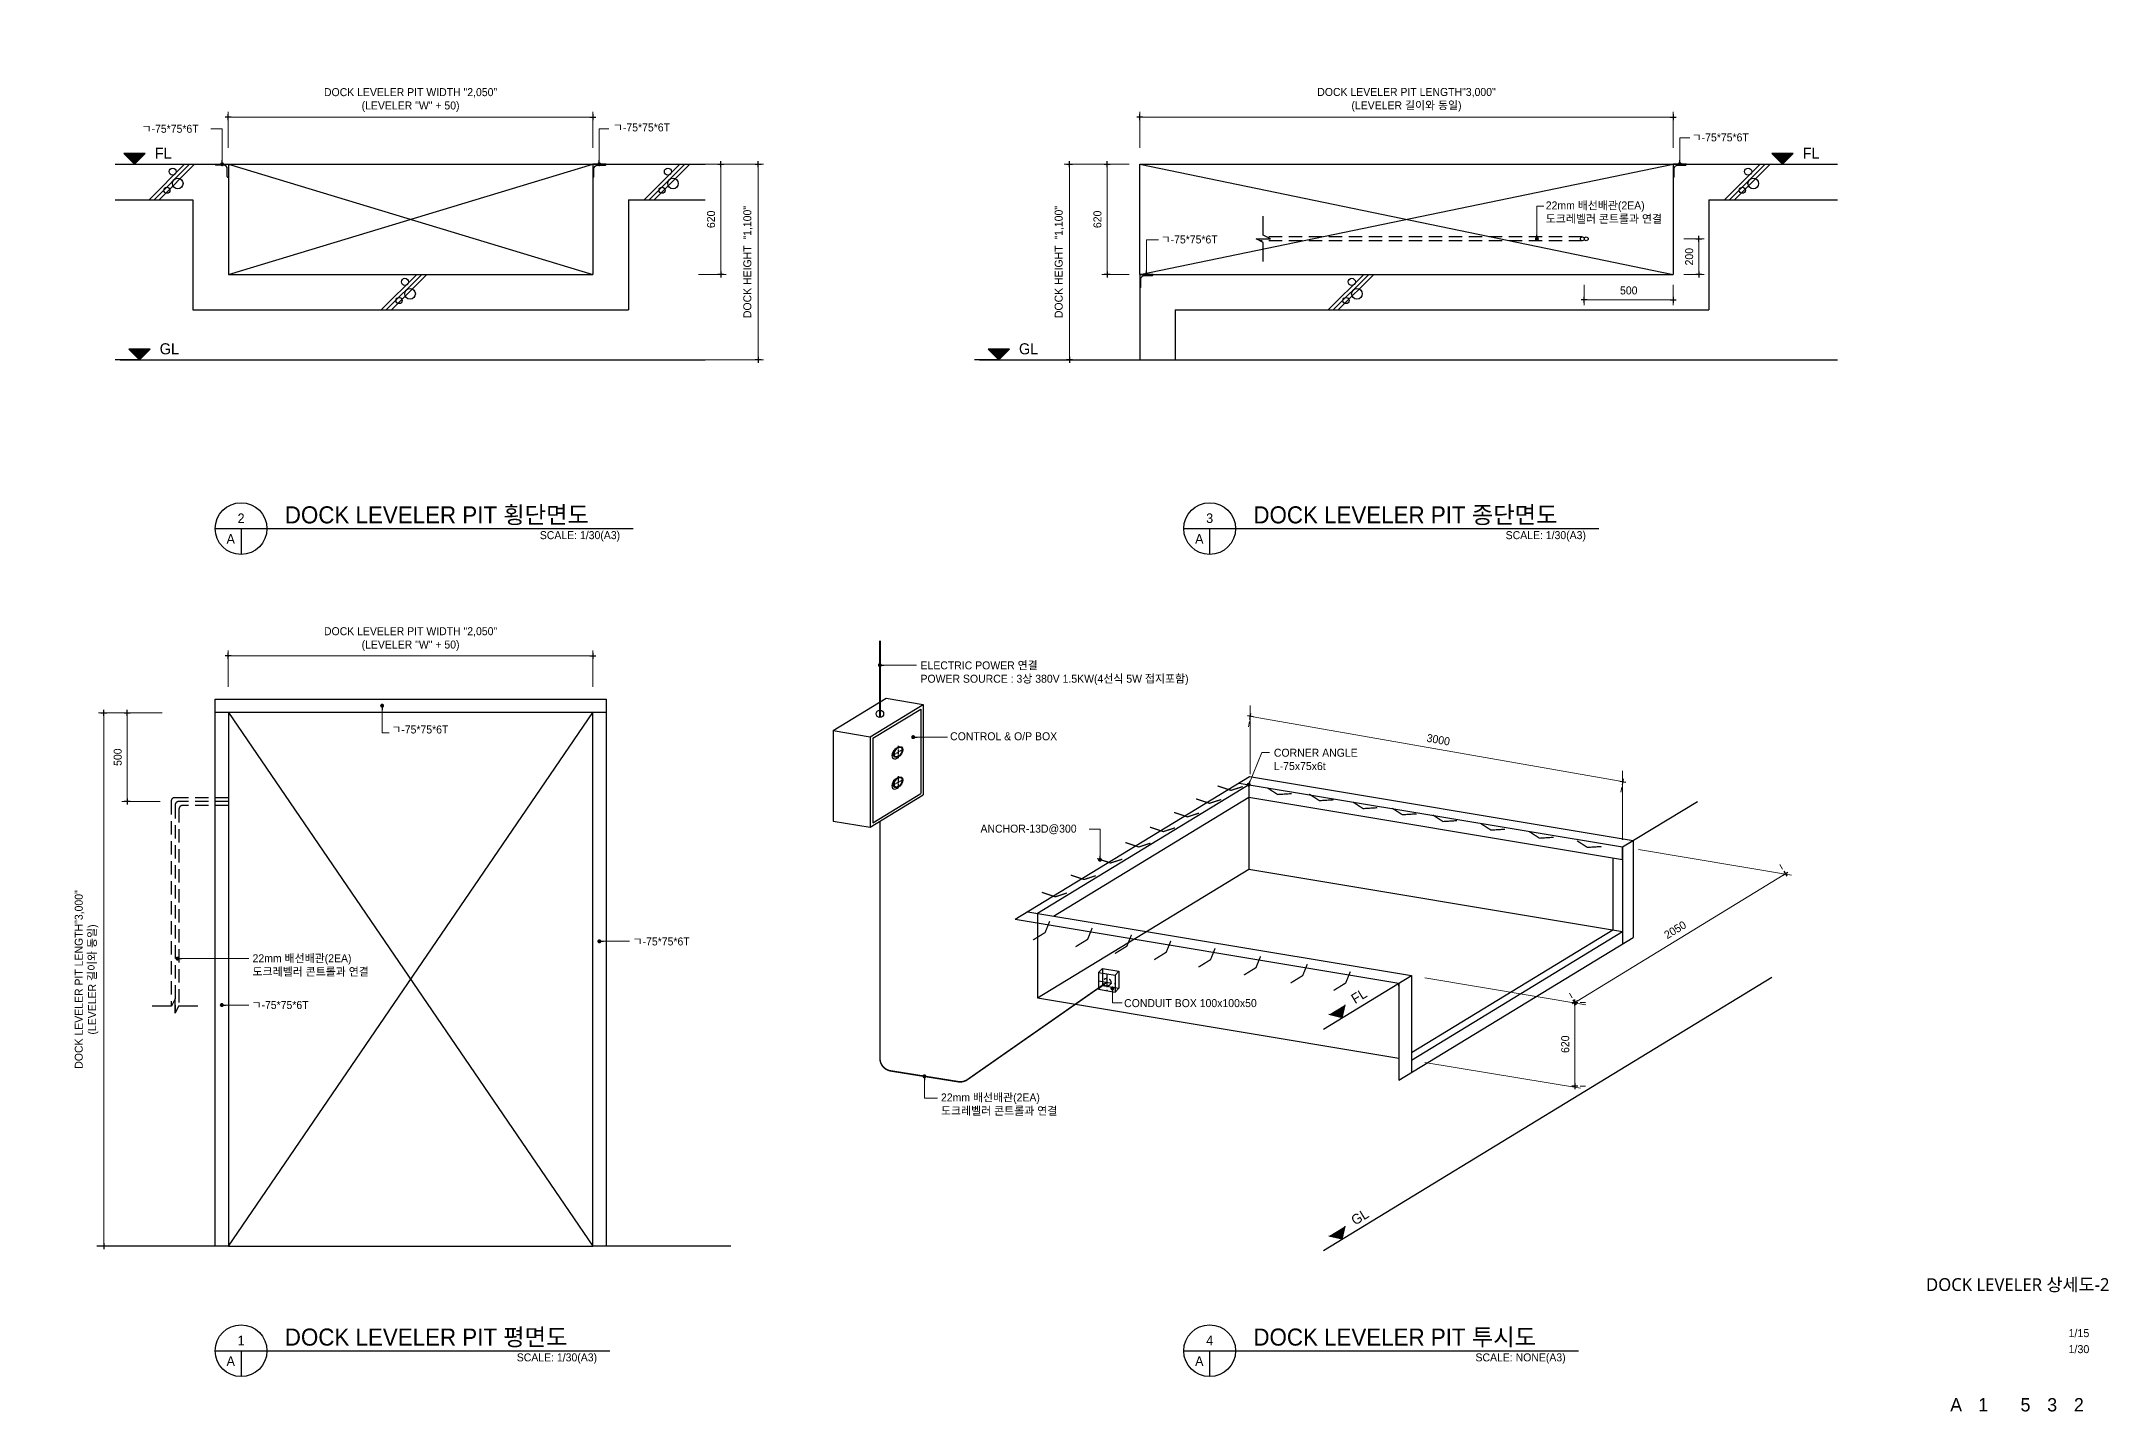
# Model space of a CAD drawing. Header units: millimetres. Extents: x 968 to 24364, y 279 to 8282.
# Drawn here: x 12737 to 24364, y 279 to 7984 of the extents above; entities that cross this region are included whole.
import ezdxf
from ezdxf.enums import TextEntityAlignment as Align

# ---------------------------------------------------------------- set-up
doc = ezdxf.new("R2010")
doc.units = ezdxf.units.MM
doc.header["$LTSCALE"] = 60
doc.header["$MEASUREMENT"] = 0
doc.header["$PDSIZE"] = -10
doc.linetypes.add('CENTER', pattern=[2, 1.25, -0.25, 0.25, -0.25])
doc.linetypes.add('HIDDEN2', pattern=[0.1875, 0.125, -0.0625])
doc.layers.get('0').update_dxf_attribs({"linetype": 'CONTINUOUS'})
doc.layers.get('Defpoints').update_dxf_attribs({"color": 171, "linetype": 'CONTINUOUS'})
for name, color, linetype in [('2COL', 2, 'CONTINUOUS'), ('8', 8, 'CONTINUOUS'), ('A', 5, 'CONTINUOUS'), ('DIM', 7, 'CONTINUOUS'), ('ELE-4', 8, 'CONTINUOUS'), ('HATCH', 8, 'CONTINUOUS'), ('PL', 4, 'CONTINUOUS'), ('SECTION$0$AA-WAXS-FRAM', 4, 'CONTINUOUS'), ('SYM', 7, 'CONTINUOUS'), ('TEX', 3, 'CONTINUOUS'), ('TEXT', 3, 'CONTINUOUS'), ('TEXT-TITLE', 6, 'CONTINUOUS'), ('TEXT-기입', 6, 'CONTINUOUS')]:
    doc.layers.add(name, color=color, linetype=linetype)
doc.styles.add('0T-OUT', font='H2GTRE.TTF')
doc.styles.add('CGS', font='cgse', dxfattribs={"bigfont": 'cgs'})
doc.styles.add('나눔바른고딕', font='NanumBarunGothic.ttf')
doc.dimstyles.new('MAIN', dxfattribs={"dimtxt": 1.5, "dimasz": 0.5, "dimexe": 1, "dimexo": 2, "dimgap": 1, "dimtad": 1, "dimdec": 0, "dimdsep": 46, "dimlunit": 6, "dimtxsty": '0T-OUT', "dimblk": 'DOT', "dimcen": 2.5, "dimdle": 2, "dimclrd": 256, "dimclre": 256, "dimclrt": 3, "dimadec": 0, "dimazin": 0, "dimtfac": 1, "dimtdec": 0, "dimtix": 1, "dimtmove": 2, "dimatfit": 3, "dimldrblk": 'DOT', "dimfxl": 1, "dimtvp": 1, "dimtolj": 1, "dimtzin": 0, "dimlwd": 0, "dimlwe": 0, "dimarcsym": 0})

# ---------------------------------------------------------------- blocks, each defined once
blk = doc.blocks.new('Dot1')
at = {"color": 9, "linetype": 'Continuous'}
for p, q in [((-1.125, 0), (1.125, 0)), ((0, 1.125), (0, -1.125))]:
    blk.add_line(p, q, dxfattribs=at)
at = {"color": 2, "const_width": 0.28125}
blk.add_lwpolyline([(-0.140625, 0, 1), (0.140625, 0, 1)], format="xyb", close=True, dxfattribs=at)
blk = doc.blocks.new('*D34')
at = {"layer": 'Defpoints', "color": 0, "transparency": 16777216}
for p in [(19537, 4188), (21631, 3821), (21631, 3821)]:
    blk.add_point(p, dxfattribs=at)
at = {"layer": 'DIM', "lineweight": 0, "transparency": 16777216}
for p, q in [((19552, 4186), (21616, 3824)), ((19527, 4129), (19532, 4159)), ((21621, 3762), (21626, 3791))]:
    blk.add_line(p, q, dxfattribs=at)
at = {"layer": 'DIM', "lineweight": 0, "transparency": 16777216, "xscale": 15, "yscale": 15, "zscale": 15}
for p, rotation in [((19537, 4188), 170.0527267663785), ((21631, 3821), 350.0527267663785)]:
    blk.add_blockref('Dot1', p, dxfattribs=dict(at, rotation=rotation))
at = {"layer": 'DIM', "color": 3, "transparency": 16777216, "insert": (20594, 4057), "char_height": 45, "attachment_point": 5, "rotation": 350.0527, "style": '0T-OUT'}
blk.add_mtext('\\A1;3000', dxfattribs=at)
blk = doc.blocks.new('_Dot')
at = {"color": 0, "linetype": 'ByBlock', "lineweight": -2}
blk.add_line((-0.5, 0), (-1, 0), dxfattribs=at)
at = {"color": 0, "linetype": 'ByBlock', "const_width": 0.5}
blk.add_lwpolyline([(-0.25, 0, 1), (0.25, 0, 1)], format="xyb", close=True, dxfattribs=at)
blk = doc.blocks.new('*D35')
at = {"layer": 'Defpoints', "color": 0, "transparency": 16777216}
for p in [(22546, 3304), (22546, 3304), (21362, 2580)]:
    blk.add_point(p, dxfattribs=at)
at = {"layer": 'DIM', "lineweight": 0, "transparency": 16777216}
for p, q in [((21375, 2588), (22533, 3296)), ((22514, 3355), (22530, 3330)), ((21331, 2632), (21346, 2606))]:
    blk.add_line(p, q, dxfattribs=at)
at = {"layer": 'DIM', "lineweight": 0, "transparency": 16777216, "xscale": 15, "yscale": 15, "zscale": 15}
for p, rotation in [((22546, 3304), 31.43802318058283), ((21362, 2580), 211.4380231805828)]:
    blk.add_blockref('Dot1', p, dxfattribs=dict(at, rotation=rotation))
at = {"layer": 'DIM', "color": 3, "transparency": 16777216, "insert": (21926, 2988), "char_height": 45, "attachment_point": 5, "rotation": 31.438, "style": '0T-OUT'}
blk.add_mtext('\\A1;2050', dxfattribs=at)
blk = doc.blocks.new('*D36')
at = {"layer": 'Defpoints', "color": 0, "transparency": 16777216}
for p in [(21362, 2580), (21362, 2110), (21362, 2110)]:
    blk.add_point(p, dxfattribs=at)
at = {"layer": 'DIM', "lineweight": 0, "transparency": 16777216}
for p, q in [((21362, 2565), (21362, 2125)), ((21422, 2580), (21392, 2580)), ((21422, 2110), (21392, 2110))]:
    blk.add_line(p, q, dxfattribs=at)
at = {"layer": 'DIM', "lineweight": 0, "transparency": 16777216, "xscale": 15, "yscale": 15, "zscale": 15}
for p, rotation in [((21362, 2580), 90), ((21362, 2110), 270)]:
    blk.add_blockref('Dot1', p, dxfattribs=dict(at, rotation=rotation))
at = {"layer": 'DIM', "color": 3, "transparency": 16777216, "insert": (21308, 2345), "char_height": 45, "attachment_point": 5, "rotation": 90, "style": '0T-OUT'}
blk.add_mtext('\\A1;620', dxfattribs=at)
blk = doc.blocks.new('*D37')
at = {"layer": 'Defpoints', "color": 0, "transparency": 16777216}
for p in [(15839, 4528), (13789, 4295), (15839, 4295)]:
    blk.add_point(p, dxfattribs=at)
at = {"layer": 'DIM', "lineweight": 0, "transparency": 16777216}
for p, q in [((13789, 4355), (13789, 4558)), ((15839, 4355), (15839, 4558)), ((13804, 4528), (15824, 4528))]:
    blk.add_line(p, q, dxfattribs=at)
at = {"layer": 'DIM', "lineweight": 0, "transparency": 16777216, "xscale": 15, "yscale": 15, "zscale": 15, "rotation": 180}
blk.add_blockref('Dot1', (13789, 4528), dxfattribs=at)
at = {"layer": 'DIM', "lineweight": 0, "transparency": 16777216, "xscale": 15, "yscale": 15, "zscale": 15}
blk.add_blockref('Dot1', (15839, 4528), dxfattribs=at)
at = {"layer": 'DIM', "color": 3, "transparency": 16777216, "insert": (14814, 4623), "char_height": 45, "attachment_point": 5, "style": '0T-OUT'}
blk.add_mtext('\\A1;DOCK LEVELER PIT WIDTH "2,050"\\P(LEVELER "W" + 50)', dxfattribs=at)
blk = doc.blocks.new('*D38')
at = {"layer": 'Defpoints', "color": 0, "transparency": 16777216}
for p in [(13345, 4209), (13089, 1209), (13335, 1209)]:
    blk.add_point(p, dxfattribs=at)
at = {"layer": 'DIM', "lineweight": 0, "transparency": 16777216}
for p, q in [((13285, 4209), (13059, 4209)), ((13089, 4194), (13089, 1224)), ((13275, 1209), (13059, 1209))]:
    blk.add_line(p, q, dxfattribs=at)
at = {"layer": 'DIM', "lineweight": 0, "transparency": 16777216, "xscale": 15, "yscale": 15, "zscale": 15}
for p, rotation in [((13089, 4209), 90), ((13089, 1209), 270)]:
    blk.add_blockref('Dot1', p, dxfattribs=dict(at, rotation=rotation))
at = {"layer": 'DIM', "color": 3, "transparency": 16777216, "insert": (12992, 2709), "char_height": 45, "attachment_point": 5, "rotation": 90, "style": '0T-OUT'}
blk.add_mtext('\\A1;DOCK LEVELER PIT LENGTH"3,000"\\P(LEVELER 길이와 동일)', dxfattribs=at)
blk = doc.blocks.new('*D39')
at = {"layer": 'Defpoints', "color": 0, "transparency": 16777216}
for p in [(13476, 4209), (13220, 3709), (13466, 3709)]:
    blk.add_point(p, dxfattribs=at)
at = {"layer": 'DIM', "lineweight": 0, "transparency": 16777216}
for p, q in [((13416, 4209), (13190, 4209)), ((13220, 4194), (13220, 3724)), ((13406, 3709), (13190, 3709))]:
    blk.add_line(p, q, dxfattribs=at)
at = {"layer": 'DIM', "lineweight": 0, "transparency": 16777216, "xscale": 15, "yscale": 15, "zscale": 15}
for p, rotation in [((13220, 4209), 90), ((13220, 3709), 270)]:
    blk.add_blockref('Dot1', p, dxfattribs=dict(at, rotation=rotation))
at = {"layer": 'DIM', "color": 3, "transparency": 16777216, "insert": (13167, 3959), "char_height": 45, "attachment_point": 5, "rotation": 90, "style": '0T-OUT'}
blk.add_mtext('\\A1;500', dxfattribs=at)
blk = doc.blocks.new('*D40')
at = {"layer": 'Defpoints', "color": 0, "transparency": 16777216}
for p in [(15839, 7558), (13789, 7326), (15839, 7326)]:
    blk.add_point(p, dxfattribs=at)
at = {"layer": 'DIM', "lineweight": 0, "transparency": 16777216}
for p, q in [((13789, 7386), (13789, 7588)), ((13804, 7558), (15824, 7558)), ((15839, 7386), (15839, 7588))]:
    blk.add_line(p, q, dxfattribs=at)
at = {"layer": 'DIM', "lineweight": 0, "transparency": 16777216, "xscale": 15, "yscale": 15, "zscale": 15, "rotation": 180}
blk.add_blockref('Dot1', (13789, 7558), dxfattribs=at)
at = {"layer": 'DIM', "lineweight": 0, "transparency": 16777216, "xscale": 15, "yscale": 15, "zscale": 15}
blk.add_blockref('Dot1', (15839, 7558), dxfattribs=at)
at = {"layer": 'DIM', "color": 3, "transparency": 16777216, "insert": (14814, 7654), "char_height": 45, "attachment_point": 5, "style": '0T-OUT'}
blk.add_mtext('\\A1;DOCK LEVELER PIT WIDTH "2,050"\\P(LEVELER "W" + 50)', dxfattribs=at)
blk = doc.blocks.new('*D41')
at = {"layer": 'Defpoints', "color": 0, "transparency": 16777216}
for p in [(16374, 7293), (16374, 6673), (16558, 6673)]:
    blk.add_point(p, dxfattribs=at)
at = {"layer": 'DIM', "lineweight": 0, "transparency": 16777216}
for p, q in [((16434, 7293), (16588, 7293)), ((16558, 7278), (16558, 6688)), ((16434, 6673), (16588, 6673))]:
    blk.add_line(p, q, dxfattribs=at)
at = {"layer": 'DIM', "lineweight": 0, "transparency": 16777216, "xscale": 15, "yscale": 15, "zscale": 15}
for p, rotation in [((16558, 7293), 90), ((16558, 6673), 270)]:
    blk.add_blockref('Dot1', p, dxfattribs=dict(at, rotation=rotation))
at = {"layer": 'DIM', "color": 3, "transparency": 16777216, "insert": (16504, 6983), "char_height": 45, "attachment_point": 5, "rotation": 90, "style": '0T-OUT'}
blk.add_mtext('\\A1;620', dxfattribs=at)
blk = doc.blocks.new('*D42')
at = {"layer": 'Defpoints', "color": 0, "transparency": 16777216}
for p in [(16424, 7293), (16369, 6193), (16769, 6193)]:
    blk.add_point(p, dxfattribs=at)
at = {"layer": 'DIM', "lineweight": 0, "transparency": 16777216}
for p, q in [((16484, 7293), (16799, 7293)), ((16769, 7278), (16769, 6208)), ((16429, 6193), (16799, 6193))]:
    blk.add_line(p, q, dxfattribs=at)
at = {"layer": 'DIM', "lineweight": 0, "transparency": 16777216, "xscale": 15, "yscale": 15, "zscale": 15}
for p, rotation in [((16769, 7293), 90), ((16769, 6193), 270)]:
    blk.add_blockref('Dot1', p, dxfattribs=dict(at, rotation=rotation))
at = {"layer": 'DIM', "color": 3, "transparency": 16777216, "insert": (16712, 6743), "char_height": 45, "attachment_point": 5, "rotation": 90, "style": '0T-OUT'}
blk.add_mtext('\\A1;DOCK HEIGHT  "1,100"', dxfattribs=at)
blk = doc.blocks.new('*D43')
at = {"layer": 'Defpoints', "color": 0, "transparency": 16777216}
for p in [(21915, 7558), (18915, 7326), (21915, 7326)]:
    blk.add_point(p, dxfattribs=at)
at = {"layer": 'DIM', "lineweight": 0, "transparency": 16777216}
for p, q in [((18915, 7386), (18915, 7588)), ((18930, 7558), (21900, 7558)), ((21915, 7386), (21915, 7588))]:
    blk.add_line(p, q, dxfattribs=at)
at = {"layer": 'DIM', "lineweight": 0, "transparency": 16777216, "xscale": 15, "yscale": 15, "zscale": 15, "rotation": 180}
blk.add_blockref('Dot1', (18915, 7558), dxfattribs=at)
at = {"layer": 'DIM', "lineweight": 0, "transparency": 16777216, "xscale": 15, "yscale": 15, "zscale": 15}
blk.add_blockref('Dot1', (21915, 7558), dxfattribs=at)
at = {"layer": 'DIM', "color": 3, "transparency": 16777216, "insert": (20415, 7655), "char_height": 45, "attachment_point": 5, "style": '0T-OUT'}
blk.add_mtext('\\A1;DOCK LEVELER PIT LENGTH"3,000"\\P(LEVELER 길이와 동일)', dxfattribs=at)
blk = doc.blocks.new('*D44')
at = {"layer": 'Defpoints', "color": 0, "transparency": 16777216}
for p in [(18915, 7293), (18731, 6673), (18915, 6673)]:
    blk.add_point(p, dxfattribs=at)
at = {"layer": 'DIM', "lineweight": 0, "transparency": 16777216}
for p, q in [((18855, 7293), (18701, 7293)), ((18731, 7278), (18731, 6688)), ((18855, 6673), (18701, 6673))]:
    blk.add_line(p, q, dxfattribs=at)
at = {"layer": 'DIM', "lineweight": 0, "transparency": 16777216, "xscale": 15, "yscale": 15, "zscale": 15}
for p, rotation in [((18731, 7293), 90), ((18731, 6673), 270)]:
    blk.add_blockref('Dot1', p, dxfattribs=dict(at, rotation=rotation))
at = {"layer": 'DIM', "color": 3, "transparency": 16777216, "insert": (18677, 6983), "char_height": 45, "attachment_point": 5, "rotation": 90, "style": '0T-OUT'}
blk.add_mtext('\\A1;620', dxfattribs=at)
blk = doc.blocks.new('*D45')
at = {"layer": 'Defpoints', "color": 0, "transparency": 16777216}
for p in [(18865, 7293), (18520, 6193), (18920, 6193)]:
    blk.add_point(p, dxfattribs=at)
at = {"layer": 'DIM', "lineweight": 0, "transparency": 16777216}
for p, q in [((18805, 7293), (18490, 7293)), ((18520, 7278), (18520, 6208)), ((18860, 6193), (18490, 6193))]:
    blk.add_line(p, q, dxfattribs=at)
at = {"layer": 'DIM', "lineweight": 0, "transparency": 16777216, "xscale": 15, "yscale": 15, "zscale": 15}
for p, rotation in [((18520, 7293), 90), ((18520, 6193), 270)]:
    blk.add_blockref('Dot1', p, dxfattribs=dict(at, rotation=rotation))
at = {"layer": 'DIM', "color": 3, "transparency": 16777216, "insert": (18463, 6743), "char_height": 45, "attachment_point": 5, "rotation": 90, "style": '0T-OUT'}
blk.add_mtext('\\A1;DOCK HEIGHT  "1,100"', dxfattribs=at)
blk = doc.blocks.new('*D46')
at = {"layer": 'Defpoints', "color": 0, "transparency": 16777216}
for p in [(21415, 6674), (21915, 6674), (21415, 6530)]:
    blk.add_point(p, dxfattribs=at)
at = {"layer": 'DIM', "lineweight": 0, "transparency": 16777216}
for p, q in [((21415, 6614), (21415, 6500)), ((21900, 6530), (21430, 6530)), ((21915, 6614), (21915, 6500))]:
    blk.add_line(p, q, dxfattribs=at)
at = {"layer": 'DIM', "lineweight": 0, "transparency": 16777216, "xscale": 15, "yscale": 15, "zscale": 15, "rotation": 180}
blk.add_blockref('Dot1', (21415, 6530), dxfattribs=at)
at = {"layer": 'DIM', "lineweight": 0, "transparency": 16777216, "xscale": 15, "yscale": 15, "zscale": 15}
blk.add_blockref('Dot1', (21915, 6530), dxfattribs=at)
at = {"layer": 'DIM', "color": 3, "transparency": 16777216, "insert": (21665, 6583), "char_height": 45, "attachment_point": 5, "style": '0T-OUT'}
blk.add_mtext('\\A1;500', dxfattribs=at)
blk = doc.blocks.new('*D47')
at = {"layer": 'Defpoints', "color": 0, "transparency": 16777216}
for p in [(21915, 6873), (21915, 6673), (22059, 6673)]:
    blk.add_point(p, dxfattribs=at)
at = {"layer": 'DIM', "lineweight": 0, "transparency": 16777216}
for p, q in [((21975, 6873), (22089, 6873)), ((22059, 6858), (22059, 6688)), ((21975, 6673), (22089, 6673))]:
    blk.add_line(p, q, dxfattribs=at)
at = {"layer": 'DIM', "lineweight": 0, "transparency": 16777216, "xscale": 15, "yscale": 15, "zscale": 15}
for p, rotation in [((22059, 6873), 90), ((22059, 6673), 270)]:
    blk.add_blockref('Dot1', p, dxfattribs=dict(at, rotation=rotation))
at = {"layer": 'DIM', "color": 3, "transparency": 16777216, "insert": (22005, 6773), "char_height": 45, "attachment_point": 5, "rotation": 90, "style": '0T-OUT'}
blk.add_mtext('\\A1;200', dxfattribs=at)
blk = doc.blocks.new('DOT')
at = {"color": 0, "linetype": 'ByBlock'}
blk.add_line((-0.5, 0), (-1, 0), dxfattribs=at)
at = {"color": 0, "linetype": 'ByBlock', "const_width": 0.5}
blk.add_lwpolyline([(-0.25, 0, 1), (0.25, 0, 1)], format="xyb", close=True, dxfattribs=at)

msp = doc.modelspace()

# ---------------------------------------------------------------- hatches: boundary and pattern name
at = {"ltscale": 0.002}
h = msp.add_hatch(color=256, dxfattribs=at)
h.dxf.hatch_style = 1
h.paths.add_polyline_path([(13261.5, 7293.4), (13201.5, 7353.4), (13321.5, 7353.4)])
h = msp.add_hatch(color=256, dxfattribs=at)
h.dxf.hatch_style = 1
h.paths.add_polyline_path([(22529.2, 7293.4), (22469.2, 7353.4), (22589.2, 7353.4)])
h = msp.add_hatch(color=256, dxfattribs=at)
h.dxf.hatch_style = 1
h.paths.add_polyline_path([(13289.3, 6193.4), (13229.3, 6253.4), (13349.3, 6253.4)])
h = msp.add_hatch(color=256, dxfattribs=at)
h.dxf.hatch_style = 1
h.paths.add_polyline_path([(18121.7, 6193.4), (18061.7, 6253.4), (18181.7, 6253.4)])
h = msp.add_hatch(color=256, dxfattribs=at)
h.dxf.hatch_style = 1
h.paths.add_polyline_path([(20052.6, 2493.2), (19978.4, 2511.3), (20070.6, 2567.4)])
h = msp.add_hatch(color=256, dxfattribs=at)
h.dxf.hatch_style = 1
h.paths.add_polyline_path([(20052.6, 1248), (19978.4, 1266.1), (20070.6, 1322.2)])

# ---------------------------------------------------------------- linework, layer by layer
for p, q in [((13321.5, 7353.4), (13201.5, 7353.4)), ((13261.5, 7293.4), (13201.5, 7353.4)), ((13261.5, 7293.4), (13321.5, 7353.4)), ((22589.2, 7353.4), (22469.2, 7353.4)), ((22529.2, 7293.4), (22469.2, 7353.4)), ((22529.2, 7293.4), (22589.2, 7353.4)), ((13261.5, 7293.4), (13541.8, 7293.4)), ((13789.4, 7293.4), (15839.4, 7293.4)), ((13289.3, 6193.4), (13152.9, 6193.4)), ((13180.7, 6193.4), (16471, 6193.4)), ((13349.3, 6253.4), (13229.3, 6253.4)), ((13289.3, 6193.4), (13229.3, 6253.4)), ((13289.3, 6193.4), (13349.3, 6253.4)), ((18121.7, 6193.4), (17985.4, 6193.4)), ((18013.2, 6193.4), (22839.1, 6193.4)), ((18181.7, 6253.4), (18061.7, 6253.4)), ((18121.7, 6193.4), (18061.7, 6253.4)), ((18121.7, 6193.4), (18181.7, 6253.4)), ((20052.6, 2493.2), (20070.6, 2567.4)), ((20052.6, 2493.2), (19978.4, 2511.3)), ((20052.6, 1248), (20070.6, 1322.2)), ((20052.6, 1248), (19978.4, 1266.1))]:
    msp.add_line(p, q, dxfattribs=at)
for points in [[(17190, 4108.2), (17488.7, 4290.2)], [(17398.6, 4073.5), (17697.3, 4255.4)], [(17413, 4065.4), (17682.9, 4229.8)], [(17488.7, 4290.2), (17697.3, 4255.4)], [(17682.9, 4229.8), (17682.9, 3754.7)], [(17697.3, 4255.4), (17697.3, 3746.7)], [(17190, 4108.2), (17398.6, 4073.5)], [(17190, 4108.2), (17190, 3599.5)], [(17398.6, 4073.5), (17398.6, 3564.7)], [(17413, 4065.4), (17413, 3590.3)], [(18214.6, 3047.4), (19532.2, 3850)], [(19532.2, 3850), (21689.7, 3490.4)], [(17398.6, 3564.7), (17697.3, 3746.7)], [(17413, 3590.3), (17682.9, 3754.7)], [(18339.9, 3081), (19527.9, 3804.6)], [(18430.4, 3065.9), (19527.9, 3734.4)], [(19474.6, 3813.5), (21630.3, 3454.2)], [(19527.9, 3804.6), (19527.9, 3329.4)], [(19527.9, 3734.4), (21630.3, 3384)], [(21630.3, 3454.2), (22051.5, 3710.7)], [(17190, 3599.5), (17398.6, 3564.7)], [(21630.3, 3384), (21630.3, 3454.2), (21689.7, 3490.4)], [(21689.7, 3490.4), (21689.7, 2945)], [(21575.2, 3393.2), (21575.2, 2988.2)], [(21630.3, 3454.2), (21630.3, 2908.8)], [(18339.9, 2605.8), (19527.9, 3329.4)], [(19527.9, 3329.4), (21630.3, 2979)], [(18214.6, 3047.4), (20372.1, 2687.8)], [(18284.8, 3090.2), (20442.3, 2730.6)], [(18339.9, 3081), (18339.9, 2605.8)], [(20372.1, 2142.4), (21689.7, 2945)], [(20442.3, 2298.1), (21575.2, 2988.2)], [(20442.3, 2255.4), (21630.3, 2979)], [(18704.9, 2770.4), (18683.3, 2748.8)], [(18683.3, 2748.8), (18776.2, 2733.3)], [(18683.3, 2748.8), (18683.3, 2653.7)], [(18704.9, 2675.3), (18683.3, 2653.7)], [(18704.9, 2770.4), (18797.8, 2754.9)], [(18704.9, 2770.4), (18704.9, 2675.3)], [(18704.9, 2675.3), (18797.8, 2659.8)], [(18797.8, 2754.9), (18776.2, 2733.3)], [(18776.2, 2733.3), (18776.2, 2638.2)], [(19947.8, 2429.4), (20442.3, 2730.6)], [(20372.1, 2671.6), (20372.1, 2687.8)], [(20372.1, 2687.8), (20372.1, 2142.4)], [(20442.3, 2730.6), (20442.3, 2255.4)], [(20442.3, 2730.6), (20442.3, 2185.2)], [(18339.9, 2605.8), (20372.1, 2267.1)], [(18683.3, 2653.7), (18776.2, 2638.2)], [(18797.8, 2659.8), (18776.2, 2638.2)]]:
    msp.add_lwpolyline(points)
at = {"color": 1, "lineweight": 5}
for points in [[(19536.5, 4249.7), (19536.5, 3862.6)], [(21630.3, 3882), (21630.3, 3495)], [(21720.1, 3439.2), (22580.8, 3295.8)], [(20517.9, 2718), (21424, 2567)], [(20517.9, 2242.8), (21392.7, 2097)]]:
    msp.add_lwpolyline(points, dxfattribs=at)
at = {"linetype": 'CENTER'}
for points in [[(18683.3, 2701.2), (18776.2, 2685.8)], [(18729.7, 2741), (18729.7, 2646)]]:
    msp.add_lwpolyline(points, dxfattribs=at)
msp.add_circle((18729.7, 2693.5), 22.4, dxfattribs=at)
for centre in [(17546.2, 3980.3), (17546.2, 3810.1)]:
    msp.add_ellipse(centre, major_axis=(18, 29), ratio=0.6244848, start_param=0.8376363, end_param=4.3909455)
for centre in [(17556.3, 3988.2), (17556.3, 3818)]:
    msp.add_ellipse(centre, major_axis=(18, 29), ratio=0.6244848)
for points in [[(17572.4, 4014.1), (17571.5, 4014.6), (17570.6, 4015), (17568.5, 4015.6), (17567.3, 4015.7), (17564.8, 4015.6), (17563.5, 4015.4), (17560.7, 4014.6), (17559.2, 4014.1), (17556.2, 4012.6), (17554.7, 4011.7), (17551.7, 4009.5), (17550.3, 4008.3), (17547.4, 4005.6), (17546, 4004), (17543.4, 4000.8), (17542.2, 3999.1), (17539.7, 3994.9), (17538.4, 3992.4), (17536.4, 3987.4), (17535.6, 3984.9), (17534.6, 3979.9), (17534.3, 3977.6), (17534.4, 3973.6), (17534.6, 3971.9), (17535.3, 3969), (17535.8, 3967.6), (17537, 3965.3), (17537.7, 3964.4), (17539.3, 3962.8), (17540.2, 3962.2), (17542.3, 3961.2), (17543.4, 3960.9), (17545.8, 3960.7), (17547.2, 3960.7), (17550.1, 3961.2), (17551.6, 3961.6), (17554.8, 3962.9), (17556.4, 3963.8), (17559.7, 3965.9), (17561.3, 3967.2), (17564.4, 3970), (17565.9, 3971.6), (17568.7, 3975), (17570.1, 3976.9), (17572.5, 3980.7), (17573.5, 3982.7), (17575.4, 3986.7), (17576.1, 3988.8), (17577.3, 3992.9), (17577.7, 3994.9), (17578.2, 3998.7), (17578.3, 4000.6), (17578.1, 4004), (17577.8, 4005.6), (17576.9, 4008.4), (17576.4, 4009.6), (17575.1, 4011.8), (17574.3, 4012.6), (17573.1, 4013.6), (17572.8, 4013.9), (17572.4, 4014.1)], [(17572.4, 3843.9), (17571.5, 3844.5), (17570.6, 3844.9), (17568.5, 3845.4), (17567.3, 3845.5), (17564.8, 3845.5), (17563.5, 3845.2), (17560.7, 3844.5), (17559.2, 3843.9), (17556.2, 3842.4), (17554.7, 3841.5), (17551.7, 3839.4), (17550.3, 3838.1), (17547.4, 3835.4), (17546, 3833.9), (17543.4, 3830.7), (17542.2, 3828.9), (17539.7, 3824.8), (17538.4, 3822.3), (17536.4, 3817.2), (17535.6, 3814.7), (17534.6, 3809.8), (17534.3, 3807.4), (17534.4, 3803.5), (17534.6, 3801.8), (17535.3, 3798.8), (17535.8, 3797.5), (17537, 3795.2), (17537.7, 3794.2), (17539.3, 3792.6), (17540.2, 3792), (17542.3, 3791.1), (17543.4, 3790.8), (17545.8, 3790.5), (17547.2, 3790.5), (17550.1, 3791), (17551.6, 3791.5), (17554.8, 3792.8), (17556.4, 3793.6), (17559.7, 3795.8), (17561.3, 3797), (17564.4, 3799.9), (17565.9, 3801.4), (17568.7, 3804.9), (17570.1, 3806.7), (17572.5, 3810.5), (17573.5, 3812.5), (17575.4, 3816.6), (17576.1, 3818.6), (17577.3, 3822.7), (17577.7, 3824.7), (17578.2, 3828.6), (17578.3, 3830.4), (17578.1, 3833.8), (17577.8, 3835.4), (17576.9, 3838.2), (17576.4, 3839.5), (17575.1, 3841.6), (17574.3, 3842.5), (17573.1, 3843.5), (17572.8, 3843.7), (17572.4, 3843.9)]]:
    msp.add_open_spline(points, degree=3, knots=[0, 0, 0, 0, 0.1973248, 0.1973248, 0.3946496, 0.3946496, 0.5919743, 0.5919743, 0.7892991, 0.7892991, 0.9866239, 0.9866239, 1.1839487, 1.1839487, 1.3812734, 1.3812734, 1.5785982, 1.5785982, 1.8414997, 1.8414997, 2.1044011, 2.1044011, 2.3673026, 2.3673026, 2.5802426, 2.5802426, 2.7931827, 2.7931827, 3.0061228, 3.0061228, 3.2190629, 3.2190629, 3.432003, 3.432003, 3.6449431, 3.6449431, 3.8578832, 3.8578832, 4.0708233, 4.0708233, 4.2837634, 4.2837634, 4.4967035, 4.4967035, 4.7096436, 4.7096436, 4.9225837, 4.9225837, 5.1355238, 5.1355238, 5.3484639, 5.3484639, 5.561404, 5.561404, 5.7743441, 5.7743441, 5.9872841, 5.9872841, 6.2002242, 6.2002242, 6.2831853, 6.2831853, 6.2831853, 6.2831853])
at = {"layer": '2COL'}
for p, q in [((13152.9, 7293.4), (13789.4, 7293.4)), ((13789.4, 7293.4), (13789.4, 6673.4)), ((15839.4, 7293.4), (15839.4, 6673.4)), ((15839.4, 7293.4), (16471, 7293.4)), ((21914.7, 7293.4), (21914.7, 6673.4)), ((21914.7, 7293.4), (22839.1, 7293.4)), ((13589.4, 7093.4), (13589.4, 6473.4)), ((16039.4, 7093.4), (16039.4, 6473.4)), ((16039.4, 7093.4), (16471, 7093.4)), ((22114.7, 7093.4), (22114.7, 6473.4)), ((22114.7, 7093.4), (22839.1, 7093.4)), ((13789.4, 6673.4), (15839.4, 6673.4)), ((18914.7, 6673.4), (18914.7, 6193.4)), ((18914.7, 6673.4), (21914.7, 6673.4)), ((13589.4, 6473.4), (16039.4, 6473.4)), ((19114.7, 6473.4), (19114.7, 6193.4)), ((19114.7, 6473.4), (22114.7, 6473.4))]:
    msp.add_line(p, q, dxfattribs=at)
at = {"layer": '2COL', "ltscale": 0.002}
msp.add_line((13152.9, 7093.4), (13589.4, 7093.4), dxfattribs=at)
at = {"layer": '2COL'}
msp.add_lwpolyline([(22469.2, 2720), (19947.8, 1184.2)], dxfattribs=at)
at = {"layer": '8'}
for p, q in [((13789.4, 6673.4), (15839.4, 7293.4)), ((13789.4, 7293.4), (15839.4, 6673.4)), ((18914.7, 7293.4), (21914.7, 7293.4)), ((18914.7, 6673.4), (21914.7, 7293.4)), ((18914.7, 7293.4), (21914.7, 6673.4)), ((18914.7, 6673.4), (18914.7, 7293.4)), ((13789.4, 4209.3), (15839.4, 1209.3)), ((13789.4, 1209.3), (15839.4, 4209.3))]:
    msp.add_line(p, q, dxfattribs=at)
at = {"layer": '8', "linetype": 'HIDDEN2', "ltscale": 10}
for p, q in [((21403.7, 6862.4), (19591.7, 6862.4)), ((21403.7, 6884.4), (19627.7, 6884.4)), ((13789.4, 3731.3), (13487.4, 3731.3)), ((13467.4, 3711.3), (13467.4, 2559.6)), ((13489.4, 3689.3), (13489.4, 2531)), ((13789.4, 3709.3), (13509.4, 3709.3)), ((13511.4, 3667.3), (13511.4, 2559.6)), ((13789.4, 3687.3), (13531.4, 3687.3))]:
    msp.add_line(p, q, dxfattribs=at)
at = {"layer": '8', "ltscale": 0.8}
for points in [[(19609.7, 6745.4), (19609.7, 6853.4), (19569.7, 6873.4), (19649.7, 6873.4), (19609.7, 6893.4), (19609.7, 7001.5)], [(13617.5, 2559.6), (13509.4, 2559.6), (13489.4, 2519.6), (13489.4, 2599.6), (13469.4, 2559.6), (13361.4, 2559.6)]]:
    msp.add_lwpolyline(points, dxfattribs=at)
at = {"layer": '8'}
for centre in [(21403.7, 6873.4), (21425.7, 6873.4)]:
    msp.add_circle(centre, 11, dxfattribs=at)
at = {"layer": '8', "linetype": 'HIDDEN2', "ltscale": 10}
for centre in [(13487.4, 3711.3), (13509.4, 3689.3), (13531.4, 3667.3)]:
    msp.add_arc(centre, 20, 90, 180, dxfattribs=at)
at = {"layer": 'A', "linetype": 'CENTER', "ltscale": 0.2}
for points in [[(17525.8, 3969.6), (17586.8, 4006.7)], [(17556.3, 4022.9), (17556.3, 3953.4)], [(17556.3, 3852.8), (17556.3, 3783.3)], [(17525.8, 3799.5), (17586.8, 3836.6)]]:
    msp.add_lwpolyline(points, dxfattribs=at)
at = {"layer": 'A', "const_width": 7.2}
for points in [[(19373.2, 3721), (19307.5, 3699.6), (19232, 3724.7)], [(19494.2, 3793.7), (19428.4, 3772.4), (19353, 3797.4)], [(19632.4, 3786.5), (19690.5, 3749), (19769.9, 3753.9)], [(19867.2, 3751.9), (19925.3, 3714.5), (20004.6, 3719.3)], [(19248.7, 3644.6), (19182.9, 3623.3), (19107.4, 3648.3)], [(20112.7, 3707.3), (20170.8, 3669.8), (20250.2, 3674.7)], [(20333.7, 3672.7), (20391.8, 3635.3), (20471.2, 3640.1)], [(20562, 3634.6), (20620.1, 3597.1), (20699.4, 3602)], [(19113.3, 3561.8), (19047.6, 3540.5), (18972.1, 3565.5)], [(20832, 3586.3), (20890.1, 3548.9), (20969.4, 3553.7)], [(21104.8, 3541), (21162.9, 3503.5), (21242.3, 3508.4)], [(21374.1, 3489.1), (21432.2, 3451.7), (21511.6, 3456.5)], [(18816.7, 3385.4), (18750.9, 3364.1), (18675.4, 3389.1)], [(18975.1, 3475.4), (18909.3, 3454.1), (18833.8, 3479.1)], [(18667.6, 3292.6), (18601.9, 3271.2), (18526.4, 3296.3)], [(18505.6, 3195.4), (18439.9, 3174), (18364.4, 3199.1)], [(18408.4, 3037), (18382.5, 2972.9), (18314.8, 2931.1)], [(18647.5, 2998.8), (18621.6, 2934.7), (18553.9, 2893)], [(18868.5, 2960.6), (18842.6, 2896.6), (18774.9, 2854.8)], [(19089.6, 2926.1), (19063.6, 2862), (18996, 2820.2)], [(19338.7, 2884.3), (19312.8, 2820.2), (19245.1, 2778.5)], [(19594.3, 2839.7), (19568.4, 2775.6), (19500.7, 2733.8)], [(19857.1, 2795), (19831.2, 2731), (19763.5, 2689.2)], [(20099, 2753.3), (20073.1, 2689.2), (20005.4, 2647.4)]]:
    msp.add_lwpolyline(points, dxfattribs=at)
at = {"layer": 'A'}
msp.add_circle((17453.7, 4202.6), 20.9, dxfattribs=at)
at = {"layer": 'ELE-4'}
for p, q in [((13542.9, 7293.4), (13342.9, 7093.4)), ((13571.2, 7293.4), (13371.2, 7093.4)), ((13599.5, 7293.4), (13399.5, 7093.4)), ((16328.2, 7293.4), (16128.2, 7093.4)), ((16356.5, 7293.4), (16156.5, 7093.4)), ((16384.8, 7293.4), (16184.8, 7093.4)), ((22403.5, 7293.4), (22203.5, 7093.4)), ((22431.8, 7293.4), (22231.8, 7093.4)), ((22460.1, 7293.4), (22260.1, 7093.4)), ((14849.3, 6673.4), (14649.3, 6473.4)), ((14877.6, 6673.4), (14677.6, 6473.4)), ((14905.9, 6673.4), (14705.9, 6473.4)), ((20174.6, 6673.4), (19974.6, 6473.4)), ((20202.9, 6673.4), (20002.9, 6473.4)), ((20231.2, 6673.4), (20031.2, 6473.4))]:
    msp.add_line(p, q, dxfattribs=at)
for centre, radius in [((13475.8, 7251.5), 19.9), ((13504.6, 7184.4), 29.9), ((16261.1, 7251.5), 19.9), ((16289.9, 7184.4), 29.9), ((22336.5, 7251.5), 19.9), ((22365.2, 7184.4), 29.9), ((13443.3, 7146.7), 17.3), ((16228.6, 7146.7), 17.3), ((22303.9, 7146.7), 17.3), ((14782.2, 6631.5), 19.9), ((20107.5, 6631.5), 19.9), ((14749.7, 6526.7), 17.3), ((14811, 6564.4), 29.9), ((20075, 6526.7), 17.3), ((20136.3, 6564.4), 29.9)]:
    msp.add_circle(centre, radius, dxfattribs=at)
at = {"layer": 'HATCH', "ltscale": 5, "const_width": 10.8}
msp.add_lwpolyline([(17453.7, 4181.8), (17453.7, 4614.4)], dxfattribs=at)
at = {"layer": 'HATCH', "ltscale": 5, "const_width": 8.64}
msp.add_lwpolyline([(17453.7, 3598.3), (17453.7, 2266, 0.3685401), (17514.4, 2194.9), (17893.7, 2134.3, 0.1943928), (17946.3, 2146.4), (18729.7, 2693.5)], format="xyb", dxfattribs=at)
at = {"layer": 'PL'}
for p, q in [((13714.4, 1209.3), (13714.4, 4284.3)), ((13714.4, 4284.3), (15914.4, 4284.3)), ((15914.4, 4209.3), (13714.4, 4209.3)), ((13789.4, 1209.3), (15839.4, 1209.3))]:
    msp.add_line(p, q, dxfattribs=at)
for points in [[(13789.4, 4209.3), (13789.4, 1209.3), (13049.4, 1209.3)], [(16614.4, 1209.3), (15839.4, 1209.3), (15839.4, 4209.3)], [(15914.4, 4284.3), (15914.4, 4060.3), (15914.4, 1209.3)]]:
    msp.add_lwpolyline(points, dxfattribs=at)
at = {"layer": 'SECTION$0$AA-WAXS-FRAM'}
for points in [[(13714.4, 7293.4), (13789.4, 7293.4), (13789.4, 7218.4), (13789.4, 7218.4, -0.4142136), (13783.4, 7224.4), (13783.4, 7267.4, 0.4142136), (13763.4, 7287.4), (13720.4, 7287.4, -0.4142136), (13714.4, 7293.4)], [(15914.4, 7293.4), (15839.4, 7293.4), (15839.4, 7218.4), (15839.4, 7218.4, 0.4142136), (15845.4, 7224.4), (15845.4, 7267.4, -0.4142136), (15865.4, 7287.4), (15908.4, 7287.4, 0.4142136), (15914.4, 7293.4)], [(21989.7, 7293.4), (21914.7, 7293.4), (21914.7, 7218.4), (21914.7, 7218.4, 0.4142136), (21920.7, 7224.4), (21920.7, 7267.4, -0.4142136), (21940.7, 7287.4), (21983.7, 7287.4, 0.4142136), (21989.7, 7293.4)], [(18989.7, 6673.4), (18914.7, 6673.4), (18914.7, 6598.4), (18914.7, 6598.4, 0.4142136), (18920.7, 6604.4), (18920.7, 6647.4, -0.4142136), (18940.7, 6667.4), (18983.7, 6667.4, 0.4142136), (18989.7, 6673.4)]]:
    msp.add_lwpolyline(points, format="xyb", close=True, dxfattribs=at)
at = {"layer": 'SYM'}
for p, q in [((13715.3, 5244.4, 22.6), (16064.9, 5244.4, 22.6)), ((13860.7, 5244.4, 22.6), (13860.7, 5099, 22.6)), ((19162.6, 5244.4, 22.6), (21496.7, 5244.4, 22.6)), ((19308, 5244.4, 22.6), (19308, 5099, 22.6)), ((13715.3, 621.3, 22.6), (15935.3, 621.3, 22.6)), ((13860.7, 621.3, 22.6), (13860.7, 475.8, 22.6)), ((19162.6, 621.3, 22.6), (21382.6, 621.3, 22.6)), ((19308, 621.3, 22.6), (19308, 475.8, 22.6))]:
    msp.add_line(p, q, dxfattribs=at)
for centre in [(13860.7, 5244.4, 22.6), (19308, 5244.4, 22.6), (13860.7, 621.3, 22.6), (19308, 621.3, 22.6)]:
    msp.add_circle(centre, 145.5, dxfattribs=at)

# ---------------------------------------------------------------- texts
at = {"layer": 'TEX', "style": '0T-OUT'}
for s, p in [('FL', (13375.3, 7324)), ('FL', (22643.1, 7324)), ('GL', (13403.1, 6224)), ('GL', (18235.6, 6224))]:
    msp.add_text(s, height=62.25, dxfattribs=at).set_placement(p)
for s, p in [('FL', (20125.8, 2570)), ('GL', (20125.8, 1324.8))]:
    msp.add_text(s, height=56.03, rotation=31.34521, dxfattribs=at).set_placement(p)
at = {"layer": 'TEXT', "style": '0T-OUT'}
for s, p in [('DOCK LEVELER PIT 횡단면도', (14106.7, 5273.5, 22.6)), ('DOCK LEVELER PIT 종단면도', (19554, 5273.5, 22.6)), ('DOCK LEVELER PIT 평면도', (14106.7, 650.4, 22.6)), ('DOCK LEVELER PIT 투시도', (19554, 650.4, 22.6))]:
    msp.add_text(s, height=96, dxfattribs=at).set_placement(p)
for s, p in [('2', (13860.7, 5302.6, 22.6)), ('3', (19308, 5302.6, 22.6)), ('A', (13802.5, 5186.3, 22.6)), ('A', (19249.8, 5186.3, 22.6)), ('1', (13860.7, 679.4, 22.6)), ('4', (19308, 679.4, 22.6)), ('A', (13802.5, 563.1, 22.6)), ('A', (19249.8, 563.1, 22.6))]:
    msp.add_text(s, height=54, dxfattribs=at).set_placement(p, align=Align.MIDDLE)
for s, p in [('SCALE: 1/30(A3)', (15992.4, 5229.9, 22.6)), ('SCALE: 1/30(A3)', (21424.2, 5229.9, 22.6)), ('SCALE: 1/30(A3)', (15862.8, 606.7, 22.6)), ('SCALE: NONE(A3)', (21310.1, 606.7, 22.6))]:
    msp.add_text(s, height=45, dxfattribs=at).set_placement(p, align=Align.TOP_RIGHT)
at = {"layer": 'TEXT', "char_height": 45, "attachment_point": 1, "style": '0T-OUT', "bg_fill": 2}
for s, insert in [('\\A1;ㄱ-75*75*6T', (22018.6, 7466.4)), ('\\A1;CONTROL & O/P BOX', (17848.3, 4099))]:
    msp.add_mtext(s, dxfattribs=dict(at, insert=insert))
at = {"layer": 'TEXT', "insert": (14705.1, 4137.2), "char_height": 45, "attachment_point": 1, "style": '0T-OUT'}
msp.add_mtext('\\A1;ㄱ-75*75*6T', dxfattribs=at)
at = {"layer": 'TEXT-TITLE', "style": '나눔바른고딕'}
msp.add_text('DOCK LEVELER 상세도-2', height=72, dxfattribs=at).set_placement((23852.8, 957.5), align=Align.CENTER)
at = {"layer": 'TEXT-기입', "style": 'CGS'}
for s, p in [('1/15', (24138.1, 684.6)), ('1/30', (24138.1, 594.6))]:
    msp.add_text(s, height=45, dxfattribs=at).set_placement(p, align=Align.BOTTOM_LEFT)
for s, p in [('A', (23506.2, 317.7)), ('1', (23658, 317.7)), ('5', (23896.2, 317.7)), ('3', (24046.2, 317.7)), ('2', (24196.2, 317.7))]:
    msp.add_text(s, height=75, dxfattribs=at).set_placement(p, align=Align.MIDDLE_CENTER)

# ---------------------------------------------------------------- dimensions: what is measured, and where the dimension line sits
at = {"layer": 'DIM'}
for base, p1, p2, text, picture, middle in [((15839.4, 7558.2), (13789.4, 7325.8), (15839.4, 7325.8), 'DOCK LEVELER PIT WIDTH "<>"\\P(LEVELER "W" + 50)', '*D40', (14814.4, 7653.7)), ((21914.7, 7558.2), (18914.7, 7325.8), (21914.7, 7325.8), 'DOCK LEVELER PIT LENGTH"<>"\\P(LEVELER 길이와 동일)', '*D43', (20414.7, 7654.8)), ((15839.4, 4527.6), (13789.4, 4295.2), (15839.4, 4295.2), 'DOCK LEVELER PIT WIDTH "<>"\\P(LEVELER "W" + 50)', '*D37', (14814.4, 4623.1))]:
    dim = msp.add_linear_dim(base=base, p1=p1, p2=p2, text=text, dimstyle='MAIN', override={"dimscale": 30, "dimblk": 'Dot1'}, dxfattribs=at)
    dim.commit()
    dim.dimension.update_dxf_attribs({"geometry": picture, "text_midpoint": middle})
for base, p1, p2, text, picture, middle in [((16768.7, 6193.4, 19), (16423.7, 7293.4, 19), (16368.7, 6193.4, 19), 'DOCK HEIGHT  "<>"', '*D42', (16711.5, 6743.4, 19)), ((18519.7, 6193.4), (18864.6, 7293.4), (18919.6, 6193.4), 'DOCK HEIGHT  "<>"', '*D45', (18462.5, 6743.4)), ((13089, 1209.3), (13345, 4209.3), (13335, 1209.3), 'DOCK LEVELER PIT LENGTH"<>"\\P(LEVELER 길이와 동일)', '*D38', (12992.4, 2709.3)), ((21361.9, 2110.3), (21361.9, 2580.5), (21361.9, 2110.3), '620', '*D36', (21308.3, 2345.4))]:
    dim = msp.add_linear_dim(base=base, p1=p1, p2=p2, angle=90, text=text, dimstyle='MAIN', override={"dimscale": 30, "dimblk": 'Dot1'}, dxfattribs=at)
    dim.commit()
    dim.dimension.update_dxf_attribs({"geometry": picture, "text_midpoint": middle})
for base, p1, p2, picture, middle in [((16557.8, 6673.4, 19), (16373.6, 7293.4, 19), (16373.6, 6673.4, 19), '*D41', (16504.3, 6983.4, 19)), ((18730.5, 6673.4), (18914.7, 7293.4), (18914.7, 6673.4), '*D44', (18677, 6983.4)), ((22058.9, 6673.4), (21914.7, 6873.4), (21914.7, 6673.4), '*D47', (22005.4, 6773.4)), ((13220, 3709.3), (13476, 4209.3), (13466, 3709.3), '*D39', (13166.5, 3959.3))]:
    dim = msp.add_linear_dim(base=base, p1=p1, p2=p2, angle=90, dimstyle='MAIN', override={"dimscale": 30, "dimblk": 'Dot1'}, dxfattribs=at)
    dim.commit()
    dim.dimension.update_dxf_attribs({"geometry": picture, "text_midpoint": middle})
dim = msp.add_linear_dim(base=(21414.7, 6529.6), p1=(21914.7, 6673.8), p2=(21414.7, 6673.8), dimstyle='MAIN', override={"dimscale": 30, "dimblk": 'Dot1'}, dxfattribs=at)
dim.commit()
dim.dimension.update_dxf_attribs({"geometry": '*D46', "text_midpoint": (21664.7, 6583.1)})
for p1, p2, text, picture, middle in [((19537.4, 4188.2), (21631.2, 3821), '3000', '*D34', (20593.5, 4057.4)), ((21361.9, 2580.5), (22545.6, 3304.1), '2050', '*D35', (21925.8, 2987.9))]:
    dim = msp.add_aligned_dim(p1=p1, p2=p2, distance=0, text=text, dimstyle='MAIN', override={"dimscale": 30, "dimblk": 'Dot1'}, dxfattribs=at)
    dim.commit()
    dim.dimension.update_dxf_attribs({"geometry": picture, "text_midpoint": middle})

# ---------------------------------------------------------------- leaders
for points in [[(13754.2, 7292.7), (13754.2, 7492.5), (13691.3, 7492.5)], [(15874.7, 7292.7), (15874.7, 7492.5), (15937.6, 7492.5)], [(17453.3, 4476.9), (17664.8, 4476.9)], [(14654.1, 4248.4), (14654.1, 4095.5), (14694, 4095.5)], [(19527.9, 3804.6), (19600.5, 3984.9), (19644.9, 3984.9)]]:
    msp.add_leader(points, dimstyle='MAIN', override={"dimscale": 15, "dimasz": 1.5, "dimtad": 0, "dimldrblk": 'DOT'})

# ---------------------------------------------------------------- next in the draw order: texts
at = {"layer": 'TEXT', "char_height": 45, "attachment_point": 1, "style": '0T-OUT', "bg_fill": 2}
for s, insert in [('\\A1;ㄱ-75*75*6T', (13300.6, 7514.8)), ('\\A1;ㄱ-75*75*6T', (15951.5, 7522.4)), ('\\A1;22mm 배선배관(2EA)\\P도크레벨러 콘트롤과 연결', (21198.2, 7083.7)), ('\\A1;ㄱ-75*75*6T', (19031.8, 6892.5)), ('\\A1;ELECTRIC POWER 연결\\PPOWER SOURCE : 3상 380V 1.5KW(4선식 5W 접지포함)', (17681.8, 4497.6)), ('\\A1;CORNER ANGLE\\PL-75x75x6t ', (19669.2, 4006.5)), ('\\A1;ANCHOR-13D@300', (18019, 3579.7)), ('\\A1;ㄱ-75*75*6T', (16062.2, 2945.4)), ('\\A1;22mm 배선배관(2EA)\\P도크레벨러 콘트롤과 연결', (13925.3, 2850.7)), ('{\\A1;ㄱ-75*75*6T}', (13919, 2588.1)), ('\\A1;CONDUIT BOX 100x100x50', (18827, 2598.7)), ('\\A1;22mm 배선배관(2EA)\\P도크레벨러 콘트롤과 연결', (17796.9, 2068.2))]:
    msp.add_mtext(s, dxfattribs=dict(at, insert=insert))

# ---------------------------------------------------------------- next in the draw order: leaders
for points in [[(21952.2, 7293.4), (21952.2, 7440.9), (22009, 7440.9)], [(17640.7, 4071.7), (17834.2, 4071.7)]]:
    msp.add_leader(points, dimstyle='MAIN', override={"dimscale": 15, "dimasz": 1.5, "dimtad": 0, "dimldrblk": 'DOT'})

# ---------------------------------------------------------------- next in the draw order: linework, layer by layer
msp.add_lwpolyline([(18797.8, 2754.9), (18797.8, 2659.8)])

# ---------------------------------------------------------------- next in the draw order: leaders
for points in [[(21148.2, 6873), (21148.2, 7058), (21187.4, 7058)], [(18952.2, 6673.4), (18952.2, 6867.3), (19020.1, 6867.3)], [(18691.3, 3381.9), (18691.3, 3554.7), (18631.2, 3554.7)], [(15876, 2923.6), (16046.1, 2923.6)], [(13503, 2826.3), (13904.8, 2826.3)], [(13752.4, 2565.4), (13904.7, 2565.4)], [(18760.7, 2658.9), (18760.7, 2577.7), (18816.5, 2577.7)], [(17704, 2164.6), (17704, 2042.2), (17777.8, 2042.2)]]:
    msp.add_leader(points, dimstyle='MAIN', override={"dimscale": 15, "dimasz": 1.5, "dimtad": 0, "dimldrblk": 'DOT'})

doc.saveas('drawing.dxf')
